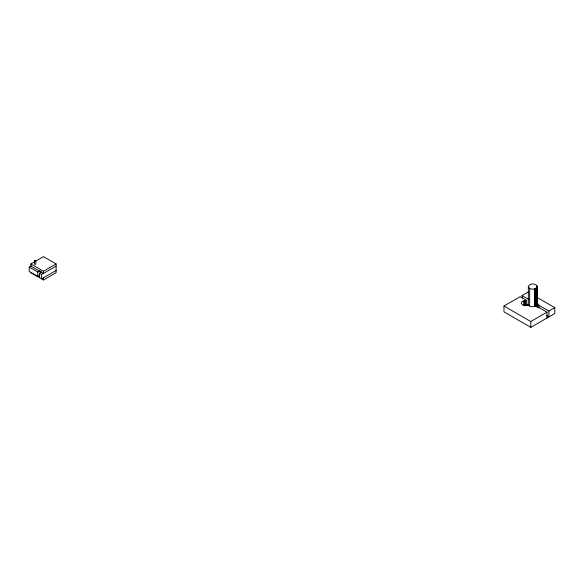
<?xml version="1.0" encoding="UTF-8"?>
<svg xmlns="http://www.w3.org/2000/svg" width="584" height="584" viewBox="0 0 584 584"><rect width="100%" height="100%" fill="white"/><g stroke="black" fill="none" stroke-linecap="round" stroke-linejoin="round"><path stroke-width="0.88" d="M34.711 264.508C33.244 258.894 37.069 258.894 35.609 264.508M35.609 260.544L34.711 260.544M528.33 305.476L528.33 286.569C529.381 283.036 536.214 283.036 537.265 286.569L537.265 307.279M537.265 286.569L536.667 287.854L533.951 289.058A4.468 2.577 0 0 1 529.637 288.394L528.33 286.569M526.702 305.439L526.702 300.439L522.965 301.132A4.468 2.577 0 0 0 521.884 304.213L522.527 304.768A4.468 2.577 0 0 0 526.746 305.607L527.045 305.549A2.679 1.548 0 0 1 529.637 305.972A4.468 2.577 0 0 0 533.951 306.637L536.097 305.863L536.097 288.284M30.842 263.939L43.479 271.231L43.479 273.421L30.842 266.129L30.842 263.939L43.479 256.646L56.108 263.939L56.108 272.692L43.479 279.984L30.842 272.692M39.435 275.466L37.792 276.414L29.2 271.451L29.2 267.071L31.456 265.771M29.2 267.071L37.792 272.034L40.048 270.735M39.435 277.648L39.435 273.276L41.603 272.027M43.479 271.231L56.108 263.939M39.435 273.276L41.581 274.517L56.108 266.129M56.108 270.502L41.581 278.889L41.581 274.517M536.652 297.19L554.8 307.666L554.8 313.498L530.798 327.354L503.977 311.871L503.977 306.038L520.183 296.679L526.702 300.439M522.081 298.081L522.081 295.584L527.98 292.175M503.977 306.038L530.798 321.521L547.011 312.163L547.011 317.995M537.798 303.709L538.959 305.33L548.902 311.068L554.8 307.666M522.081 295.584L529.177 299.68M536.097 305.863L547.011 312.163M526.812 304.147L529.177 305.512M546.609 315.579L548.902 316.9L548.902 311.068M538.959 305.33L538.959 307.826M537.222 286.744L537.222 306.556M537.112 285.897L537.112 307.045M536.667 287.854L536.667 306.768M535.959 288.394L535.959 305.972M535.032 288.803L535.032 306.381M534.747 288.868L534.747 306.447M530.798 321.521L530.798 327.354M529.637 288.394L529.637 305.972M525.469 300.534L525.469 305.534M524.892 300.577L524.892 305.578M524.344 300.68L524.344 305.68M523.804 300.811L523.804 305.812M43.479 277.794L43.479 279.984M40.8 271.173L40.8 272.925M37.792 272.034L37.792 276.414"/></g></svg>
